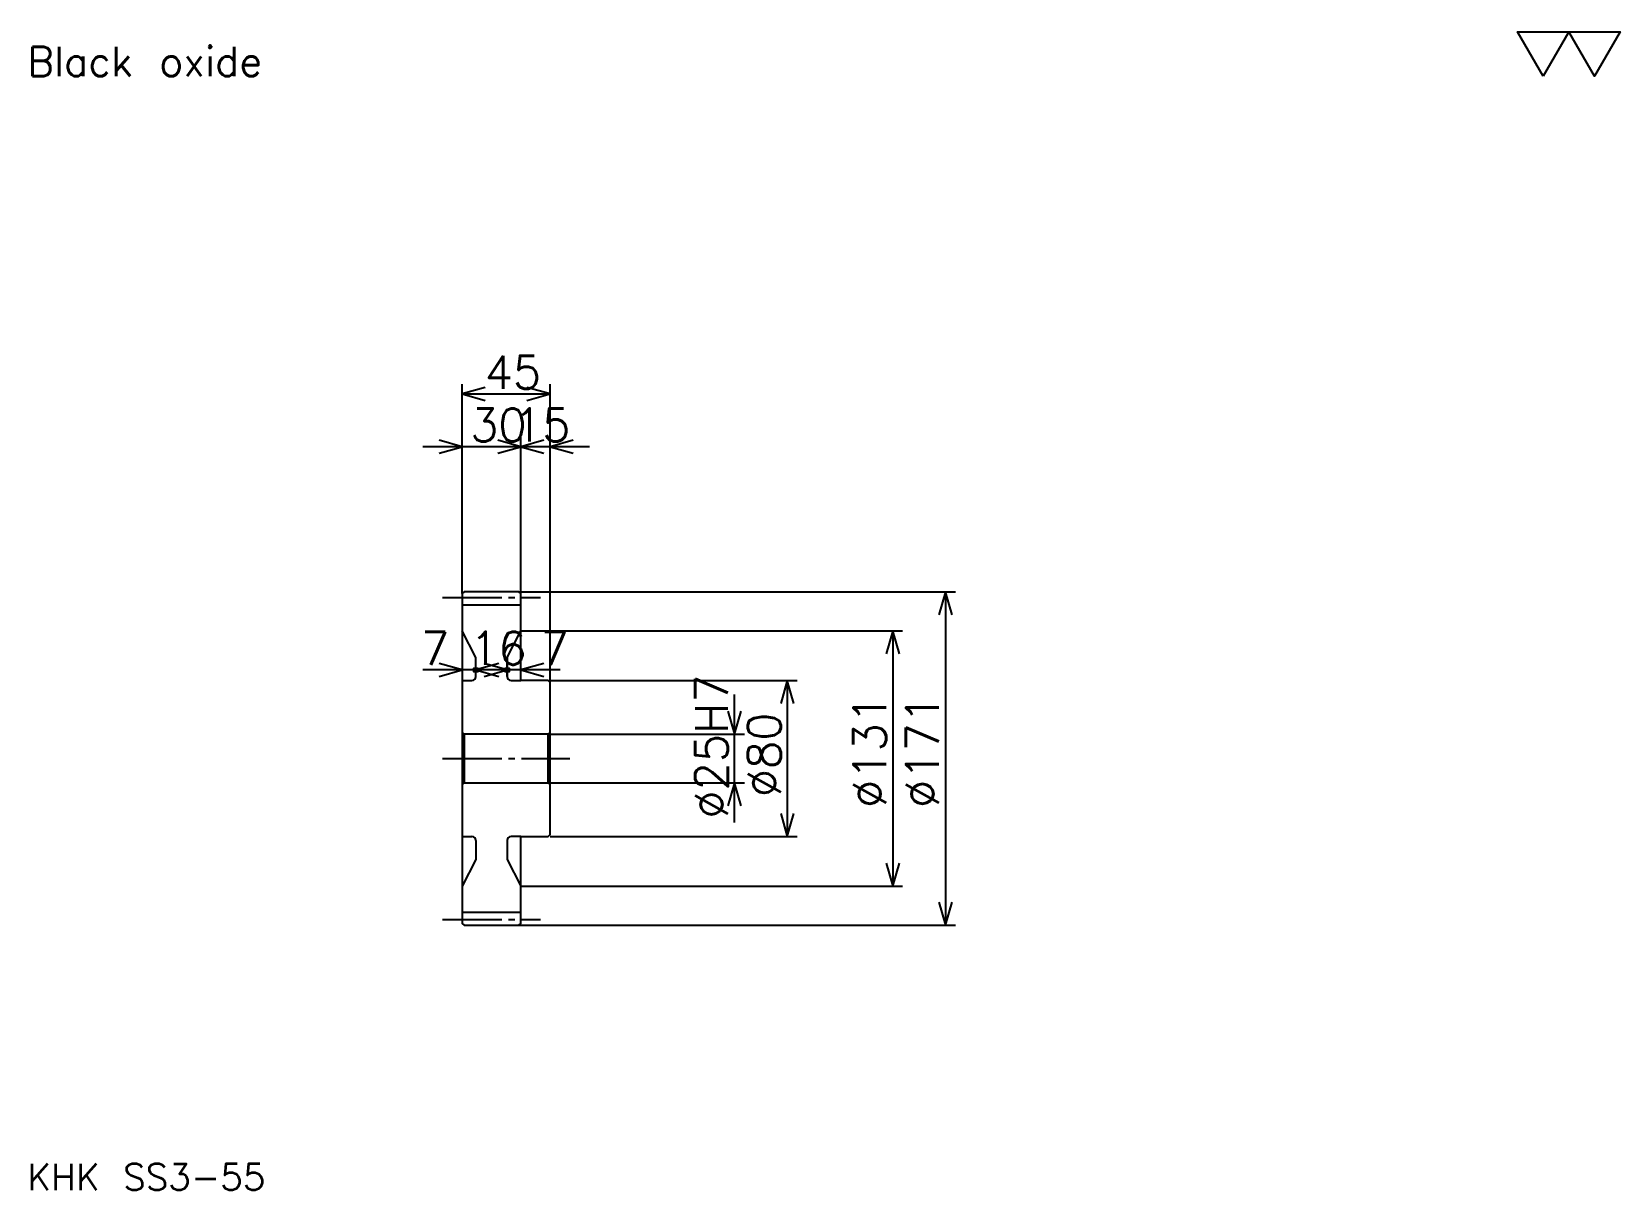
# Model space of a CAD drawing. Extents: x 36 to 850, y 37 to 631.
import ezdxf

# ---------------------------------------------------------------- set-up
doc = ezdxf.new("R2010")
doc.units = 0
doc.linetypes.add('DASHDOT', pattern=[40.540539, 30.405405, -3.378378, 3.378378, -3.378378])
doc.layers.get('0').update_dxf_attribs({"linetype": 'CONTINUOUS'})
doc.layers.add('DASHDOT', color=6, linetype='DASHDOT')
doc.styles.add('KANJI', font='TXT', dxfattribs={"bigfont": 'BIGFONT'})

msp = doc.modelspace()

# ---------------------------------------------------------------- linework, layer by layer
at = {"color": 5}
for p, q in [((256.756775, 343.945953), (256.756775, 450.364868)), ((301.756775, 343.945953), (301.756775, 450.364868)), ((256.756775, 445.297302), (301.756775, 445.297302)), ((307.027039, 418.270264), (236.486511, 418.270264)), ((322.027039, 418.270264), (266.486511, 418.270264)), ((286.756775, 343.945953), (286.756775, 423.33783)), ((256.756775, 342.945953), (256.756775, 343.945953)), ((285.756775, 343.945953), (301.756775, 343.945953)), ((286.756775, 342.945953), (286.756775, 343.945953)), ((301.756775, 343.945953), (509.527039, 343.945953)), ((301.756775, 297.445953), (301.756775, 343.945953)), ((504.459473, 343.945953), (504.459473, 172.945953)), ((286.756775, 323.945953), (301.756775, 323.945953)), ((301.756775, 323.945953), (482.5, 323.945953)), ((477.432434, 323.945953), (477.432434, 192.945953)), ((284.027039, 303.824341), (236.486511, 303.824341)), ((300.027039, 303.824341), (243.486511, 303.824341)), ((307.027039, 303.824341), (259.486511, 303.824341)), ((301.756775, 298.445953), (428.445953, 298.445953)), ((423.378387, 298.445953), (423.378387, 218.445953)), ((396.351379, 225.67569), (396.351379, 291.216217)), ((301.756775, 270.945953), (401.418945, 270.945953)), ((301.756775, 245.945953), (401.418945, 245.945953)), ((301.756775, 218.445953), (428.445953, 218.445953)), ((286.756775, 192.945953), (301.756775, 192.945953)), ((301.756775, 192.945953), (482.5, 192.945953)), ((285.756775, 172.945953), (301.756775, 172.945953)), ((301.756775, 172.945953), (509.527039, 172.945953))]:
    msp.add_line(p, q, dxfattribs=at)
at = {"color": 4}
for p, q in [((256.756775, 337.195953), (286.756775, 337.195953)), ((279.756775, 310.207672), (279.756775, 300.445953)), ((256.756775, 298.445953), (261.756775, 298.445953)), ((281.756775, 298.445953), (286.756775, 298.445953)), ((301.756775, 271.945953), (300.756775, 270.945953)), ((256.756775, 244.945953), (257.756775, 245.945953)), ((301.756775, 244.945953), (300.756775, 245.945953)), ((256.756775, 218.445953), (261.756775, 218.445953)), ((279.756775, 216.445953), (279.756775, 206.684235)), ((286.756775, 218.445953), (281.756775, 218.445953)), ((256.756775, 179.695953), (286.756775, 179.695953))]:
    msp.add_line(p, q, dxfattribs=at)
at = {"color": 7}
msp.add_lwpolyline([(810.810791, 608.108093), (797.635132, 630.945923), (850.33783, 630.945923), (837.16217, 608.108093), (823.98645, 630.945923), (810.810791, 608.108093)], dxfattribs=at)
at = {"color": 5}
for points in [[(268.581085, 448.675659), (256.756775, 445.297302), (268.581085, 441.918945)], [(289.932434, 441.918945), (301.756775, 445.297302), (289.932434, 448.675659)], [(244.932449, 414.891907), (256.756775, 418.270264), (244.932449, 421.648651)], [(274.932434, 414.891907), (286.756775, 418.270264), (274.932434, 421.648651)], [(298.581116, 421.648651), (286.756775, 418.270264), (298.581116, 414.891907)], [(313.581116, 421.648651), (301.756775, 418.270264), (313.581116, 414.891907)], [(507.83783, 332.121643), (504.459473, 343.945953), (501.081116, 332.121643)], [(480.810822, 312.121643), (477.432434, 323.945953), (474.054077, 312.121643)], [(244.932449, 300.445953), (256.756775, 303.824341), (244.932449, 307.202698)], [(263.756775, 303.824341), (262.743256, 304.83783), (264.770294, 304.83783), (264.770294, 302.810822), (262.743256, 302.810822), (262.743256, 304.83783), (263.756775, 303.824341), (264.770294, 302.810822), (264.770294, 304.83783), (263.756775, 303.824341)], [(275.581116, 307.202698), (263.756775, 303.824341), (275.581116, 300.445953)], [(267.932465, 300.445953), (279.756775, 303.824341), (267.932465, 307.202698)], [(279.756775, 303.824341), (278.743256, 304.83783), (280.770294, 304.83783), (280.770294, 302.810822), (278.743256, 302.810822), (278.743256, 304.83783), (279.756775, 303.824341), (280.770294, 302.810822), (280.770294, 304.83783), (279.756775, 303.824341)], [(298.581116, 307.202698), (286.756775, 303.824341), (298.581116, 300.445953)], [(426.756775, 286.621643), (423.378387, 298.445953), (420, 286.621643)], [(392.973022, 282.770264), (396.351379, 270.945953), (399.729736, 282.770264)], [(399.729736, 234.121628), (396.351379, 245.945953), (392.973022, 234.121628)], [(420, 230.270279), (423.378387, 218.445953), (426.756775, 230.270279)], [(474.054077, 204.770279), (477.432434, 192.945953), (480.810822, 204.770279)], [(501.081116, 184.770279), (504.459473, 172.945953), (507.83783, 184.770279)]]:
    msp.add_lwpolyline(points, dxfattribs=at)
at = {"color": 4}
for points in [[(286.756775, 342.945953), (285.756775, 343.945953), (257.756775, 343.945953), (256.756775, 342.945953), (256.756775, 244.945953)], [(256.756775, 244.945953), (256.756775, 173.945953), (257.756775, 172.945953), (285.756775, 172.945953), (286.756775, 173.945953), (286.756775, 218.445953), (300.756775, 218.445953), (301.756775, 219.445953), (301.756775, 297.445953), (300.756775, 298.445953), (286.756775, 298.445953), (286.756775, 342.945953)], [(263.756775, 300.445953), (263.756775, 310.207672), (256.756775, 323.945953)], [(279.756775, 300.445953), (279.756775, 310.207672), (286.756775, 323.945953)], [(256.756775, 271.945953), (257.756775, 270.945953), (257.756775, 245.945953), (300.756775, 245.945953), (300.756775, 270.945953), (257.756775, 270.945953)], [(263.756775, 216.445953), (263.756775, 206.684235), (256.756775, 192.945953)], [(279.756775, 216.445953), (279.756775, 206.684235), (286.756775, 192.945953)]]:
    msp.add_lwpolyline(points, dxfattribs=at)
for centre, start, end in [((261.756775, 300.445953), 270, 0), ((281.756775, 300.445953), 180, 270), ((261.756775, 216.445953), 0, 90), ((281.756775, 216.445953), 90, 180)]:
    msp.add_arc(centre, 2, start, end, dxfattribs=at)
at = {"layer": 'DASHDOT', "color": 7}
for p, q in [((246.621643, 340.945953), (296.891907, 340.945953)), ((246.621643, 258.445953), (311.891907, 258.445953)), ((246.621643, 175.945953), (296.891907, 175.945953))]:
    msp.add_line(p, q, dxfattribs=at)

# ---------------------------------------------------------------- texts
at = {"color": 7, "style": 'KANJI'}
for s, height, p in [('Black oxide', 15.202703, (33.783783, 608.108093)), ('45', 16.891892, (268.277039, 448)), ('30', 16.891892, (260.777039, 420.972961)), ('15', 16.891892, (283.277039, 420.972961)), ('7', 16.891892, (235.641907, 306.527039)), ('16', 16.891892, (260.777039, 306.527039)), ('7', 16.891892, (296.891907, 306.527039)), ('KHK SS3-55', 13.513514, (33.783783, 37.162163))]:
    msp.add_text(s, height=height, dxfattribs=at).set_placement(p)
for s, p in [('%%c25H7', (392.973022, 227.618256)), ('%%c80', (420, 238.597977)), ('%%c131', (474.054077, 233.108124)), ('%%c171', (501.081116, 233.108124))]:
    msp.add_text(s, height=16.891892, rotation=90, dxfattribs=at).set_placement(p)

doc.saveas('drawing.dxf')
